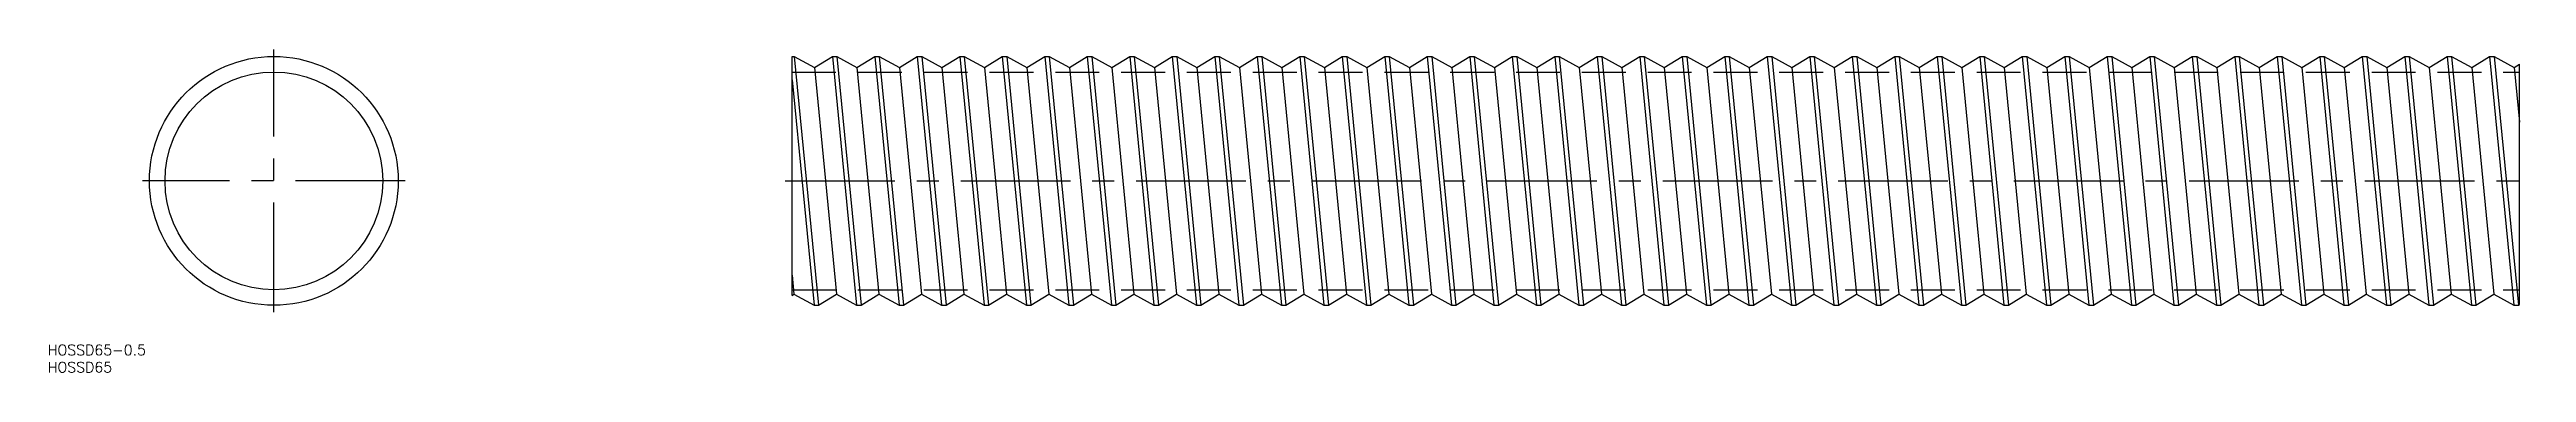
# Model space of a CAD drawing. Extents: x -65 to 652, y -55 to 38.
import ezdxf

# ---------------------------------------------------------------- set-up
doc = ezdxf.new("R2010")
doc.units = 0
doc.linetypes.add('CENTER', pattern=[50.8, 31.75, -6.35, 6.35, -6.35])
doc.linetypes.add('DASHED', pattern=[19.05, 12.7, -6.35])
doc.layers.get('0').update_dxf_attribs({"linetype": 'CONTINUOUS'})
doc.layers.add('CENTER', color=1, linetype='CENTER')
doc.styles.get("Standard").update_dxf_attribs({"font": 'txt.shx', "height": 3, "bigfont": 'bigfont.shx'})

msp = doc.modelspace()

# ---------------------------------------------------------------- linework, layer by layer
at = {"color": 7, "linetype": 'CONTINUOUS'}
for p, q in [((150, -33.13), (150, 36)), ((150, 36), (150.65, 36)), ((150.65, 36), (157.65, -36)), ((150.65, 36), (156.46, 32.8)), ((156.46, 32.8), (161.65, 36)), ((161.65, 36), (168.65, -36)), ((161.65, 36), (162.95, 36)), ((162.95, 36), (169.95, -36)), ((162.95, 36), (168.76, 32.8)), ((168.76, 32.8), (173.95, 36)), ((173.95, 36), (180.95, -36)), ((173.95, 36), (175.25, 36)), ((175.25, 36), (182.25, -36)), ((175.25, 36), (181.06, 32.8)), ((181.06, 32.8), (186.25, 36)), ((186.25, 36), (193.25, -36)), ((186.25, 36), (187.55, 36)), ((187.55, 36), (194.55, -36)), ((187.55, 36), (193.36, 32.8)), ((193.36, 32.8), (198.55, 36)), ((198.55, 36), (205.55, -36)), ((198.55, 36), (199.85, 36)), ((199.85, 36), (206.85, -36)), ((199.85, 36), (205.66, 32.8)), ((205.66, 32.8), (210.85, 36)), ((210.85, 36), (217.85, -36)), ((210.85, 36), (212.15, 36)), ((212.15, 36), (219.15, -36)), ((212.15, 36), (217.96, 32.8)), ((217.96, 32.8), (223.15, 36)), ((223.15, 36), (230.15, -36)), ((223.15, 36), (224.45, 36)), ((224.45, 36), (231.45, -36)), ((224.45, 36), (230.26, 32.8)), ((230.26, 32.8), (235.45, 36)), ((235.45, 36), (242.45, -36)), ((235.45, 36), (236.75, 36)), ((236.75, 36), (243.75, -36)), ((236.75, 36), (242.56, 32.8)), ((242.56, 32.8), (247.75, 36)), ((247.75, 36), (254.75, -36)), ((247.75, 36), (249.05, 36)), ((249.05, 36), (256.05, -36)), ((249.05, 36), (254.86, 32.8)), ((254.86, 32.8), (260.05, 36)), ((260.05, 36), (267.05, -36)), ((260.05, 36), (261.35, 36)), ((261.35, 36), (268.35, -36)), ((261.35, 36), (267.16, 32.8)), ((267.16, 32.8), (272.35, 36)), ((272.35, 36), (279.35, -36)), ((272.35, 36), (273.65, 36)), ((273.65, 36), (280.65, -36)), ((273.65, 36), (279.46, 32.8)), ((279.46, 32.8), (284.65, 36)), ((284.65, 36), (291.65, -36)), ((284.65, 36), (285.95, 36)), ((285.95, 36), (292.95, -36)), ((285.95, 36), (291.76, 32.8)), ((291.76, 32.8), (296.95, 36)), ((296.95, 36), (303.95, -36)), ((296.95, 36), (298.25, 36)), ((298.25, 36), (305.25, -36)), ((298.25, 36), (304.06, 32.8)), ((304.06, 32.8), (309.25, 36)), ((309.25, 36), (316.25, -36)), ((309.25, 36), (310.55, 36)), ((310.55, 36), (317.55, -36)), ((310.55, 36), (316.36, 32.8)), ((316.36, 32.8), (321.55, 36)), ((321.55, 36), (328.55, -36)), ((321.55, 36), (322.85, 36)), ((322.85, 36), (329.85, -36)), ((322.85, 36), (328.66, 32.8)), ((328.66, 32.8), (333.85, 36)), ((333.85, 36), (340.85, -36)), ((333.85, 36), (335.15, 36)), ((335.15, 36), (342.15, -36)), ((335.15, 36), (340.96, 32.8)), ((340.96, 32.8), (346.15, 36)), ((346.15, 36), (353.15, -36)), ((346.15, 36), (347.45, 36)), ((347.45, 36), (354.45, -36)), ((347.45, 36), (353.26, 32.8)), ((353.26, 32.8), (358.45, 36)), ((358.45, 36), (365.45, -36)), ((358.45, 36), (359.75, 36)), ((359.75, 36), (366.75, -36)), ((359.75, 36), (365.56, 32.8)), ((365.56, 32.8), (370.75, 36)), ((370.75, 36), (377.75, -36)), ((370.75, 36), (372.05, 36)), ((372.05, 36), (379.05, -36)), ((372.05, 36), (377.86, 32.8)), ((377.86, 32.8), (383.05, 36)), ((383.05, 36), (390.05, -36)), ((383.05, 36), (384.35, 36)), ((384.35, 36), (391.35, -36)), ((384.35, 36), (390.16, 32.8)), ((390.16, 32.8), (395.35, 36)), ((395.35, 36), (402.35, -36)), ((395.35, 36), (396.65, 36)), ((396.65, 36), (403.65, -36)), ((396.65, 36), (402.46, 32.8)), ((402.46, 32.8), (407.65, 36)), ((407.65, 36), (414.65, -36)), ((407.65, 36), (408.95, 36)), ((408.95, 36), (415.95, -36)), ((408.95, 36), (414.76, 32.8)), ((414.76, 32.8), (419.95, 36)), ((419.95, 36), (426.95, -36)), ((419.95, 36), (421.25, 36)), ((421.25, 36), (428.25, -36)), ((421.25, 36), (427.06, 32.8)), ((427.06, 32.8), (432.25, 36)), ((432.25, 36), (439.25, -36)), ((432.25, 36), (433.55, 36)), ((433.55, 36), (440.55, -36)), ((433.55, 36), (439.36, 32.8)), ((439.36, 32.8), (444.55, 36)), ((444.55, 36), (451.55, -36)), ((444.55, 36), (445.85, 36)), ((445.85, 36), (452.85, -36)), ((445.85, 36), (451.66, 32.8)), ((451.66, 32.8), (456.85, 36)), ((456.85, 36), (463.85, -36)), ((456.85, 36), (458.15, 36)), ((458.15, 36), (465.15, -36)), ((458.15, 36), (463.96, 32.8)), ((463.96, 32.8), (469.15, 36)), ((469.15, 36), (476.15, -36)), ((469.15, 36), (470.45, 36)), ((470.45, 36), (477.45, -36)), ((470.45, 36), (476.26, 32.8)), ((476.26, 32.8), (481.45, 36)), ((481.45, 36), (488.45, -36)), ((481.45, 36), (482.75, 36)), ((482.75, 36), (489.75, -36)), ((482.75, 36), (488.56, 32.8)), ((488.56, 32.8), (493.75, 36)), ((493.75, 36), (500.75, -36)), ((493.75, 36), (495.05, 36)), ((495.05, 36), (500.86, 32.8)), ((495.05, 36), (502.05, -36)), ((500.86, 32.8), (506.05, 36)), ((506.05, 36), (513.05, -36)), ((506.05, 36), (507.35, 36)), ((507.35, 36), (514.35, -36)), ((507.35, 36), (513.16, 32.8)), ((513.16, 32.8), (518.35, 36)), ((518.35, 36), (525.35, -36)), ((518.35, 36), (519.65, 36)), ((519.65, 36), (526.65, -36)), ((519.65, 36), (525.46, 32.8)), ((525.46, 32.8), (530.65, 36)), ((530.65, 36), (537.65, -36)), ((530.65, 36), (531.95, 36)), ((531.95, 36), (538.95, -36)), ((531.95, 36), (537.76, 32.8)), ((537.76, 32.8), (542.95, 36)), ((542.95, 36), (549.95, -36)), ((542.95, 36), (544.25, 36)), ((544.25, 36), (551.25, -36)), ((544.25, 36), (550.06, 32.8)), ((550.06, 32.8), (555.25, 36)), ((555.25, 36), (562.25, -36)), ((555.25, 36), (556.55, 36)), ((556.55, 36), (563.55, -36)), ((556.55, 36), (562.36, 32.8)), ((562.36, 32.8), (567.55, 36)), ((567.55, 36), (574.55, -36)), ((567.55, 36), (568.85, 36)), ((568.85, 36), (575.85, -36)), ((568.85, 36), (574.66, 32.8)), ((574.66, 32.8), (579.85, 36)), ((579.85, 36), (586.85, -36)), ((579.85, 36), (581.15, 36)), ((581.15, 36), (588.15, -36)), ((581.15, 36), (586.96, 32.8)), ((586.96, 32.8), (592.15, 36)), ((592.15, 36), (599.15, -36)), ((592.15, 36), (593.45, 36)), ((593.45, 36), (600.45, -36)), ((593.45, 36), (599.26, 32.8)), ((599.26, 32.8), (604.45, 36)), ((604.45, 36), (611.45, -36)), ((604.45, 36), (605.75, 36)), ((605.75, 36), (612.75, -36)), ((605.75, 36), (611.56, 32.8)), ((611.56, 32.8), (616.75, 36)), ((616.75, 36), (623.75, -36)), ((616.75, 36), (618.05, 36)), ((618.05, 36), (625.05, -36)), ((618.05, 36), (623.86, 32.8)), ((623.86, 32.8), (629.05, 36)), ((629.05, 36), (636.05, -36)), ((629.05, 36), (630.35, 36)), ((630.35, 36), (636.16, 32.8)), ((630.35, 36), (637.35, -36)), ((636.16, 32.8), (641.35, 36)), ((641.35, 36), (648.35, -36)), ((641.35, 36), (642.65, 36)), ((642.65, 36), (649.65, -36)), ((642.65, 36), (648.46, 32.8)), ((150, 29.28), (156.35, -36)), ((156.46, 32.8), (162.84, -32.8)), ((168.76, 32.8), (175.14, -32.8)), ((181.06, 32.8), (187.44, -32.8)), ((193.36, 32.8), (199.74, -32.8)), ((205.66, 32.8), (212.04, -32.8)), ((217.96, 32.8), (224.34, -32.8)), ((230.26, 32.8), (236.64, -32.8)), ((242.56, 32.8), (248.94, -32.8)), ((254.86, 32.8), (261.24, -32.8)), ((267.16, 32.8), (273.54, -32.8)), ((279.46, 32.8), (285.84, -32.8)), ((291.76, 32.8), (298.14, -32.8)), ((304.06, 32.8), (310.44, -32.8)), ((316.36, 32.8), (322.74, -32.8)), ((328.66, 32.8), (335.04, -32.8)), ((340.96, 32.8), (347.34, -32.8)), ((353.26, 32.8), (359.64, -32.8)), ((365.56, 32.8), (371.94, -32.8)), ((377.86, 32.8), (384.24, -32.8)), ((390.16, 32.8), (396.54, -32.8)), ((402.46, 32.8), (408.84, -32.8)), ((414.76, 32.8), (421.14, -32.8)), ((427.06, 32.8), (433.44, -32.8)), ((439.36, 32.8), (445.74, -32.8)), ((451.66, 32.8), (458.04, -32.8)), ((463.96, 32.8), (470.34, -32.8)), ((476.26, 32.8), (482.64, -32.8)), ((488.56, 32.8), (494.94, -32.8)), ((500.86, 32.8), (507.24, -32.8)), ((513.16, 32.8), (519.54, -32.8)), ((525.46, 32.8), (531.84, -32.8)), ((537.76, 32.8), (544.14, -32.8)), ((550.06, 32.8), (556.44, -32.8)), ((562.36, 32.8), (568.74, -32.8)), ((574.66, 32.8), (581.04, -32.8)), ((586.96, 32.8), (593.34, -32.8)), ((599.26, 32.8), (605.64, -32.8)), ((611.56, 32.8), (617.94, -32.8)), ((623.86, 32.8), (630.24, -32.8)), ((636.16, 32.8), (642.54, -32.8)), ((648.46, 32.8), (650, 33.75)), ((648.46, 32.8), (650, 16.97)), ((650, -35.79), (650, 33.75)), ((150, -27.26), (150.54, -32.8)), ((150, -33.13), (150.54, -32.8)), ((150.54, -32.8), (156.35, -36)), ((157.65, -36), (162.84, -32.8)), ((162.84, -32.8), (168.65, -36)), ((169.95, -36), (175.14, -32.8)), ((175.14, -32.8), (180.95, -36)), ((182.25, -36), (187.44, -32.8)), ((187.44, -32.8), (193.25, -36)), ((194.55, -36), (199.74, -32.8)), ((199.74, -32.8), (205.55, -36)), ((206.85, -36), (212.04, -32.8)), ((212.04, -32.8), (217.85, -36)), ((219.15, -36), (224.34, -32.8)), ((224.34, -32.8), (230.15, -36)), ((231.45, -36), (236.64, -32.8)), ((236.64, -32.8), (242.45, -36)), ((243.75, -36), (248.94, -32.8)), ((248.94, -32.8), (254.75, -36)), ((256.05, -36), (261.24, -32.8)), ((261.24, -32.8), (267.05, -36)), ((268.35, -36), (273.54, -32.8)), ((273.54, -32.8), (279.35, -36)), ((280.65, -36), (285.84, -32.8)), ((285.84, -32.8), (291.65, -36)), ((292.95, -36), (298.14, -32.8)), ((298.14, -32.8), (303.95, -36)), ((305.25, -36), (310.44, -32.8)), ((310.44, -32.8), (316.25, -36)), ((317.55, -36), (322.74, -32.8)), ((322.74, -32.8), (328.55, -36)), ((329.85, -36), (335.04, -32.8)), ((335.04, -32.8), (340.85, -36)), ((342.15, -36), (347.34, -32.8)), ((347.34, -32.8), (353.15, -36)), ((354.45, -36), (359.64, -32.8)), ((359.64, -32.8), (365.45, -36)), ((366.75, -36), (371.94, -32.8)), ((371.94, -32.8), (377.75, -36)), ((379.05, -36), (384.24, -32.8)), ((384.24, -32.8), (390.05, -36)), ((391.35, -36), (396.54, -32.8)), ((396.54, -32.8), (402.35, -36)), ((403.65, -36), (408.84, -32.8)), ((408.84, -32.8), (414.65, -36)), ((415.95, -36), (421.14, -32.8)), ((421.14, -32.8), (426.95, -36)), ((428.25, -36), (433.44, -32.8)), ((433.44, -32.8), (439.25, -36)), ((440.55, -36), (445.74, -32.8)), ((445.74, -32.8), (451.55, -36)), ((452.85, -36), (458.04, -32.8)), ((458.04, -32.8), (463.85, -36)), ((465.15, -36), (470.34, -32.8)), ((470.34, -32.8), (476.15, -36)), ((477.45, -36), (482.64, -32.8)), ((482.64, -32.8), (488.45, -36)), ((489.75, -36), (494.94, -32.8)), ((494.94, -32.8), (500.75, -36)), ((502.05, -36), (507.24, -32.8)), ((507.24, -32.8), (513.05, -36)), ((514.35, -36), (519.54, -32.8)), ((519.54, -32.8), (525.35, -36)), ((526.65, -36), (531.84, -32.8)), ((531.84, -32.8), (537.65, -36)), ((538.95, -36), (544.14, -32.8)), ((544.14, -32.8), (549.95, -36)), ((551.25, -36), (556.44, -32.8)), ((556.44, -32.8), (562.25, -36)), ((563.55, -36), (568.74, -32.8)), ((568.74, -32.8), (574.55, -36)), ((575.85, -36), (581.04, -32.8)), ((581.04, -32.8), (586.85, -36)), ((588.15, -36), (593.34, -32.8)), ((593.34, -32.8), (599.15, -36)), ((600.45, -36), (605.64, -32.8)), ((605.64, -32.8), (611.45, -36)), ((612.75, -36), (617.94, -32.8)), ((617.94, -32.8), (623.75, -36)), ((625.05, -36), (630.24, -32.8)), ((630.24, -32.8), (636.05, -36)), ((637.35, -36), (642.54, -32.8)), ((642.54, -32.8), (648.35, -36)), ((649.65, -36), (650, -35.79)), ((156.35, -36), (157.65, -36)), ((168.65, -36), (169.95, -36)), ((180.95, -36), (182.25, -36)), ((193.25, -36), (194.55, -36)), ((205.55, -36), (206.85, -36)), ((217.85, -36), (219.15, -36)), ((230.15, -36), (231.45, -36)), ((242.45, -36), (243.75, -36)), ((254.75, -36), (256.05, -36)), ((267.05, -36), (268.35, -36)), ((279.35, -36), (280.65, -36)), ((291.65, -36), (292.95, -36)), ((303.95, -36), (305.25, -36)), ((316.25, -36), (317.55, -36)), ((328.55, -36), (329.85, -36)), ((340.85, -36), (342.15, -36)), ((353.15, -36), (354.45, -36)), ((365.45, -36), (366.75, -36)), ((377.75, -36), (379.05, -36)), ((390.05, -36), (391.35, -36)), ((402.35, -36), (403.65, -36)), ((414.65, -36), (415.95, -36)), ((426.95, -36), (428.25, -36)), ((439.25, -36), (440.55, -36)), ((451.55, -36), (452.85, -36)), ((463.85, -36), (465.15, -36)), ((476.15, -36), (477.45, -36)), ((488.45, -36), (489.75, -36)), ((500.75, -36), (502.05, -36)), ((513.05, -36), (514.35, -36)), ((525.35, -36), (526.65, -36)), ((537.65, -36), (538.95, -36)), ((549.95, -36), (551.25, -36)), ((562.25, -36), (563.55, -36)), ((574.55, -36), (575.85, -36)), ((586.85, -36), (588.15, -36)), ((599.15, -36), (600.45, -36)), ((611.45, -36), (612.75, -36)), ((623.75, -36), (625.05, -36)), ((636.05, -36), (637.35, -36)), ((648.35, -36), (649.65, -36))]:
    msp.add_line(p, q, dxfattribs=at)
at = {"color": 3, "linetype": 'DASHED'}
for p, q in [((150, 31.5), (650, 31.5)), ((150, -31.5), (650, -31.5))]:
    msp.add_line(p, q, dxfattribs=at)
at = {"color": 7, "linetype": 'CONTINUOUS'}
for radius in [36, 31.5]:
    msp.add_circle((0, 0), radius, dxfattribs=at)
at = {"layer": 'CENTER', "color": 1, "linetype": 'CENTER'}
for p, q in [((0, -38), (0, 38)), ((38, 0), (-38, 0)), ((148, 0), (652, 0))]:
    msp.add_line(p, q, dxfattribs=at)

# ---------------------------------------------------------------- texts
at = {"color": 7, "linetype": 'CONTINUOUS'}
for s, p in [('HOSSD65-0.5', (-65.44, -50.43)), ('HOSSD65', (-65.44, -55.43))]:
    msp.add_text(s, height=3, dxfattribs=at).set_placement(p)

doc.saveas('drawing.dxf')
